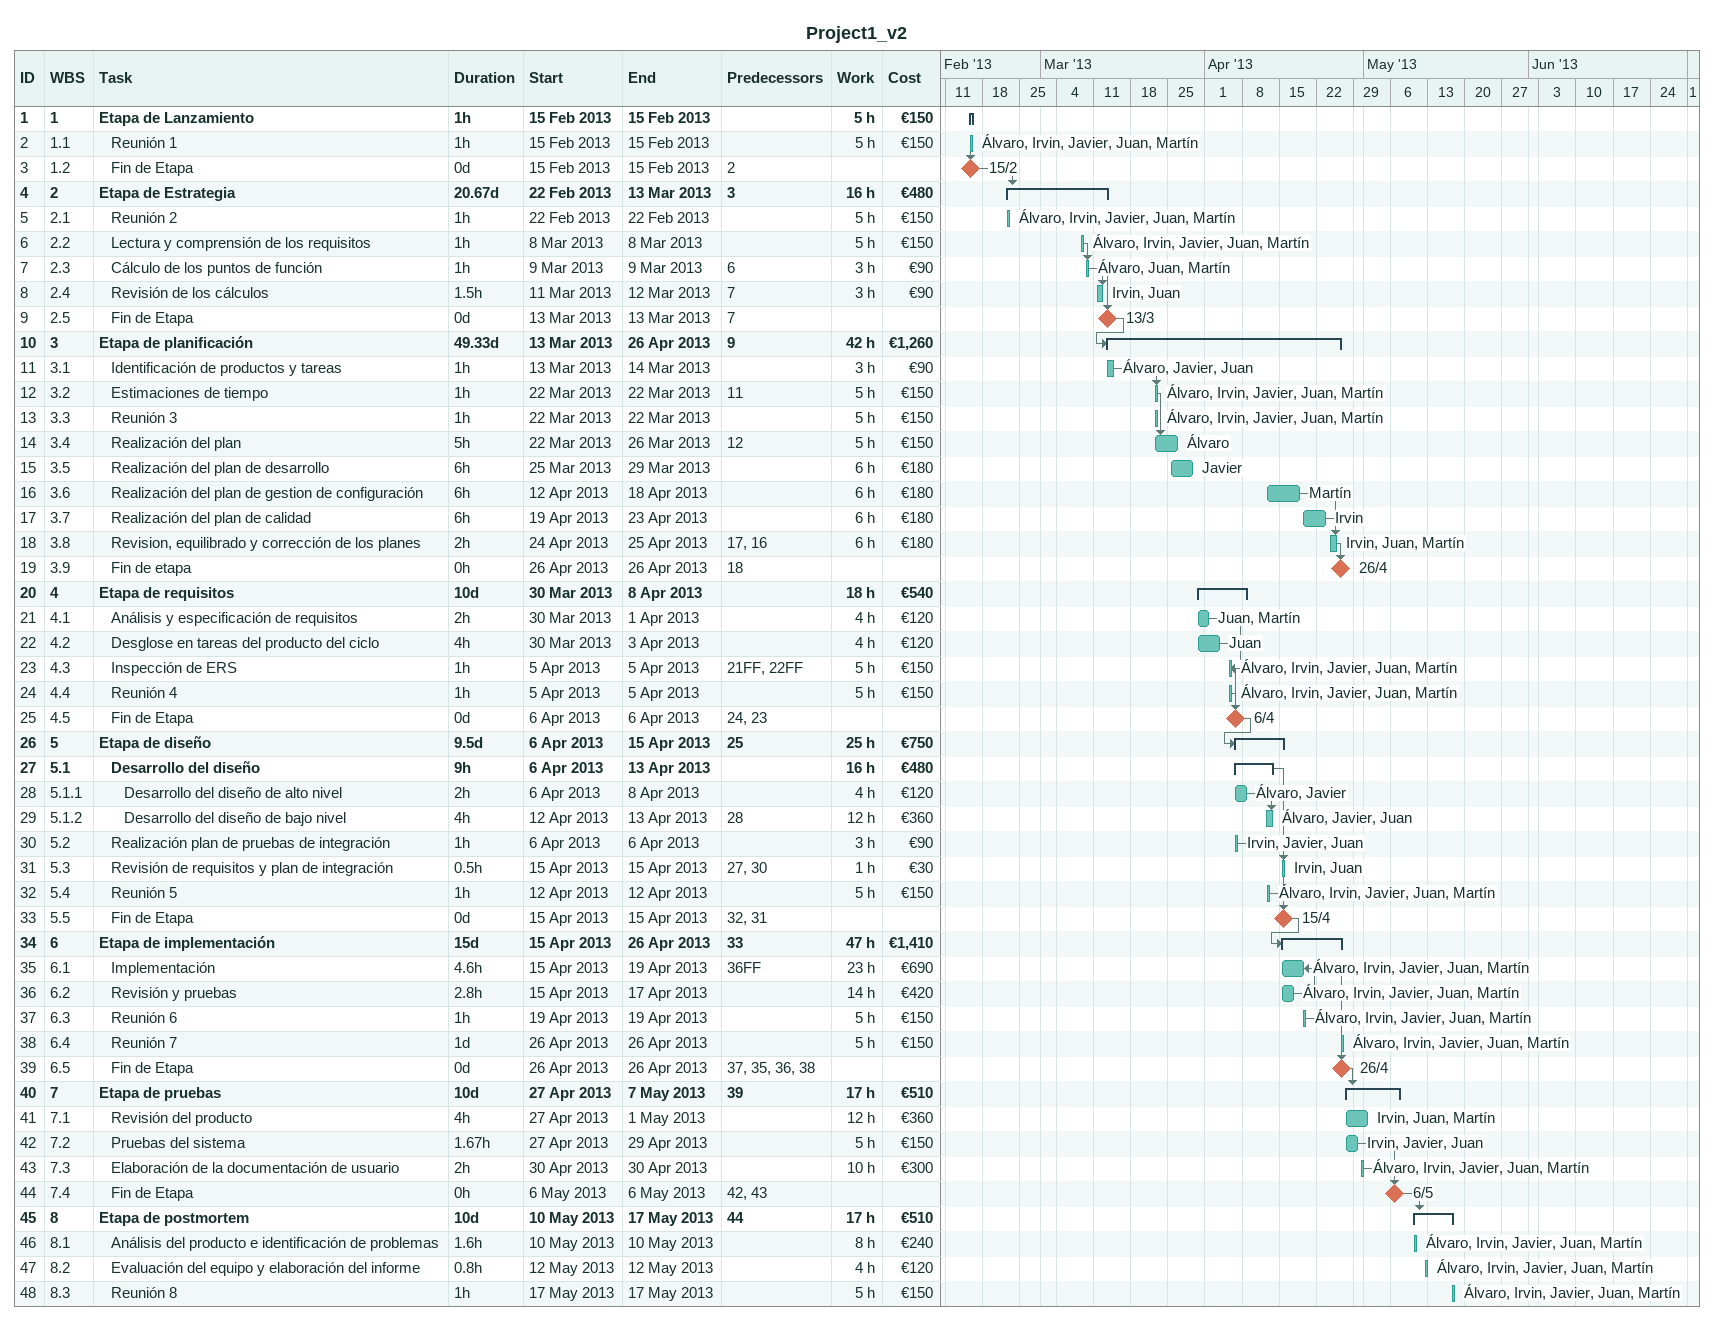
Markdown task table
Project1_v2

| ID | WBS | Task | Duration | Start | Finish | Predecessors | Resources | Work (h) | Cost (€) |
|---|---|---|---|---|---|---|---|---|---|
| 1 | 1 | **Etapa de Lanzamiento** | 1h | 2013-02-15 | 2013-02-15 |  |  | 5 | 150 |
| 2 | 1.1 | Reunión 1 | 1h | 2013-02-15 | 2013-02-15 |  | Álvaro, Irvin, Javier, Juan, Martín | 5 | 150 |
| 3 | 1.2 | Fin de Etapa | 0d | 2013-02-15 | 2013-02-15 | 2 |  |  |  |
| 4 | 2 | **Etapa de Estrategia** | 20.67d | 2013-02-22 | 2013-03-13 | 3 |  | 16 | 480 |
| 5 | 2.1 | Reunión 2 | 1h | 2013-02-22 | 2013-02-22 |  | Álvaro, Irvin, Javier, Juan, Martín | 5 | 150 |
| 6 | 2.2 | Lectura y comprensión de los requisitos | 1h | 2013-03-08 | 2013-03-08 |  | Álvaro, Irvin, Javier, Juan, Martín | 5 | 150 |
| 7 | 2.3 | Cálculo de los puntos de función | 1h | 2013-03-09 | 2013-03-09 | 6 | Álvaro, Juan, Martín | 3 | 90 |
| 8 | 2.4 | Revisión de los cálculos | 1.5h | 2013-03-11 | 2013-03-12 | 7 | Irvin, Juan | 3 | 90 |
| 9 | 2.5 | Fin de Etapa | 0d | 2013-03-13 | 2013-03-13 | 7 |  |  |  |
| 10 | 3 | **Etapa de planificación** | 49.33d | 2013-03-13 | 2013-04-26 | 9 |  | 42 | 1260 |
| 11 | 3.1 | Identificación de productos y tareas | 1h | 2013-03-13 | 2013-03-14 |  | Álvaro, Javier, Juan | 3 | 90 |
| 12 | 3.2 | Estimaciones de tiempo | 1h | 2013-03-22 | 2013-03-22 | 11 | Álvaro, Irvin, Javier, Juan, Martín | 5 | 150 |
| 13 | 3.3 | Reunión 3 | 1h | 2013-03-22 | 2013-03-22 |  | Álvaro, Irvin, Javier, Juan, Martín | 5 | 150 |
| 14 | 3.4 | Realización del plan | 5h | 2013-03-22 | 2013-03-26 | 12 | Álvaro | 5 | 150 |
| 15 | 3.5 | Realización del plan de desarrollo | 6h | 2013-03-25 | 2013-03-29 |  | Javier | 6 | 180 |
| 16 | 3.6 | Realización del plan de gestion de configuración | 6h | 2013-04-12 | 2013-04-18 |  | Martín | 6 | 180 |
| 17 | 3.7 | Realización del plan de calidad | 6h | 2013-04-19 | 2013-04-23 |  | Irvin | 6 | 180 |
| 18 | 3.8 | Revision, equilibrado y corrección de los planes | 2h | 2013-04-24 | 2013-04-25 | 17, 16 | Irvin, Juan, Martín | 6 | 180 |
| 19 | 3.9 | Fin de etapa | 0h | 2013-04-26 | 2013-04-26 | 18 |  |  |  |
| 20 | 4 | **Etapa de requisitos** | 10d | 2013-03-30 | 2013-04-08 |  |  | 18 | 540 |
| 21 | 4.1 | Análisis y especificación de requisitos | 2h | 2013-03-30 | 2013-04-01 |  | Juan, Martín | 4 | 120 |
| 22 | 4.2 | Desglose en tareas del producto del ciclo | 4h | 2013-03-30 | 2013-04-03 |  | Juan | 4 | 120 |
| 23 | 4.3 | Inspección de ERS | 1h | 2013-04-05 | 2013-04-05 | 21FF, 22FF | Álvaro, Irvin, Javier, Juan, Martín | 5 | 150 |
| 24 | 4.4 | Reunión 4 | 1h | 2013-04-05 | 2013-04-05 |  | Álvaro, Irvin, Javier, Juan, Martín | 5 | 150 |
| 25 | 4.5 | Fin de Etapa | 0d | 2013-04-06 | 2013-04-06 | 24, 23 |  |  |  |
| 26 | 5 | **Etapa de diseño** | 9.5d | 2013-04-06 | 2013-04-15 | 25 |  | 25 | 750 |
| 27 | 5.1 | **Desarrollo del diseño** | 9h | 2013-04-06 | 2013-04-13 |  |  | 16 | 480 |
| 28 | 5.1.1 | Desarrollo del diseño de alto nivel | 2h | 2013-04-06 | 2013-04-08 |  | Álvaro, Javier | 4 | 120 |
| 29 | 5.1.2 | Desarrollo del diseño de bajo nivel | 4h | 2013-04-12 | 2013-04-13 | 28 | Álvaro, Javier, Juan | 12 | 360 |
| 30 | 5.2 | Realización plan de pruebas de integración | 1h | 2013-04-06 | 2013-04-06 |  | Irvin, Javier, Juan | 3 | 90 |
| 31 | 5.3 | Revisión de requisitos y plan de integración | 0.5h | 2013-04-15 | 2013-04-15 | 27, 30 | Irvin, Juan | 1 | 30 |
| 32 | 5.4 | Reunión 5 | 1h | 2013-04-12 | 2013-04-12 |  | Álvaro, Irvin, Javier, Juan, Martín | 5 | 150 |
| 33 | 5.5 | Fin de Etapa | 0d | 2013-04-15 | 2013-04-15 | 32, 31 |  |  |  |
| 34 | 6 | **Etapa de implementación** | 15d | 2013-04-15 | 2013-04-26 | 33 |  | 47 | 1410 |
| 35 | 6.1 | Implementación | 4.6h | 2013-04-15 | 2013-04-19 | 36FF | Álvaro, Irvin, Javier, Juan, Martín | 23 | 690 |
| 36 | 6.2 | Revisión y pruebas | 2.8h | 2013-04-15 | 2013-04-17 |  | Álvaro, Irvin, Javier, Juan, Martín | 14 | 420 |
| 37 | 6.3 | Reunión 6 | 1h | 2013-04-19 | 2013-04-19 |  | Álvaro, Irvin, Javier, Juan, Martín | 5 | 150 |
| 38 | 6.4 | Reunión 7 | 1d | 2013-04-26 | 2013-04-26 |  | Álvaro, Irvin, Javier, Juan, Martín | 5 | 150 |
| 39 | 6.5 | Fin de Etapa | 0d | 2013-04-26 | 2013-04-26 | 37, 35, 36, 38 |  |  |  |
| 40 | 7 | **Etapa de pruebas** | 10d | 2013-04-27 | 2013-05-07 | 39 |  | 17 | 510 |
| 41 | 7.1 | Revisión del producto | 4h | 2013-04-27 | 2013-05-01 |  | Irvin, Juan, Martín | 12 | 360 |
| 42 | 7.2 | Pruebas del sistema | 1.67h | 2013-04-27 | 2013-04-29 |  | Irvin, Javier, Juan | 5 | 150 |
| 43 | 7.3 | Elaboración de la documentación de usuario | 2h | 2013-04-30 | 2013-04-30 |  | Álvaro, Irvin, Javier, Juan, Martín | 10 | 300 |
| 44 | 7.4 | Fin de Etapa | 0h | 2013-05-06 | 2013-05-06 | 42, 43 |  |  |  |
| 45 | 8 | **Etapa de postmortem** | 10d | 2013-05-10 | 2013-05-17 | 44 |  | 17 | 510 |
| 46 | 8.1 | Análisis del producto e identificación de problemas | 1.6h | 2013-05-10 | 2013-05-10 |  | Álvaro, Irvin, Javier, Juan, Martín | 8 | 240 |
| 47 | 8.2 | Evaluación del equipo y elaboración del informe | 0.8h | 2013-05-12 | 2013-05-12 |  | Álvaro, Irvin, Javier, Juan, Martín | 4 | 120 |
| 48 | 8.3 | Reunión 8 | 1h | 2013-05-17 | 2013-05-17 |  | Álvaro, Irvin, Javier, Juan, Martín | 5 | 150 |
